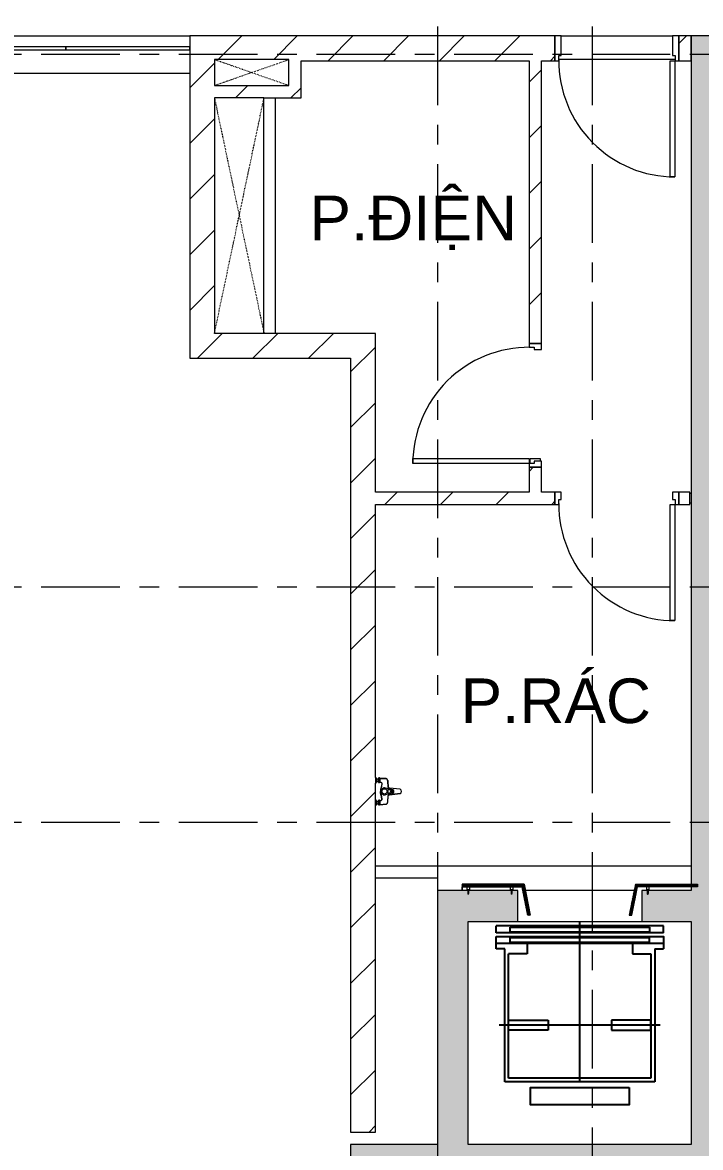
# Model space of a CAD drawing. Header units: millimetres. Extents: x -20144 to 117583, y -11426 to 48263.
# Drawn here: x 20100 to 25576, y 22325 to 31408 of the extents above; entities that cross this region are included whole.
import ezdxf

# ---------------------------------------------------------------- set-up
doc = ezdxf.new("R2010")
doc.units = ezdxf.units.MM
doc.linetypes.add('Dash', pattern=[12.35, 3.175, -3.175, 0, -3, 0, -3])
doc.linetypes.add('Grid Line', pattern=[22.225, 12.7, -3.175, 3.175, -3.175])
for name, color, linetype, lineweight in [('A-DETL-GENF', 31, 'Continuous', 5), ('A-DETL-GENF-HDLN', 161, 'Dash', 5), ('CHU', 181, 'Continuous', 5), ('CUA', 31, 'Continuous', 9), ('GRA', 211, 'Continuous', 9), ('HATCH-TUONG', 152, 'Continuous', 9), ('KINH', 152, 'Continuous', 5), ('LAT-GACH', 140, 'Continuous', 13), ('NET-CAT', 3, 'Continuous', 9), ('NET-THAY', 2, 'Continuous', 15), ('THIET-BI', 44, 'Continuous', 5), ('TRUC', 225, 'Continuous', 5)]:
    doc.layers.add(name, color=color, linetype=linetype, lineweight=lineweight)
doc.layers.add('Core - tb$0$CT3 MBT 11-31$0$Nqh-ME-01', color=8, linetype='Continuous')
doc.styles.add('Arial', font='arial.ttf', dxfattribs={"height": 360})
pattern_1 = [(45, (0, 0), (-224.5064, 224.5064), [])]

# ---------------------------------------------------------------- blocks, each defined once
blk = doc.blocks.new('A$C1F5A74C7')
at = {"color": 0, "lineweight": 5}
for p, q in [((0, 10), (0, 12)), ((0, 10), (21, 10)), ((3, 8), (3, 10)), ((3, 5), (3, 7)), ((5, 91), (10, 94)), ((5, 91), (5, 29)), ((5, 91), (15, 91)), ((6, 78), (5, 75)), ((5, 75), (8, 75)), ((6, 72), (5, 69)), ((5, 69), (8, 69)), ((6, 66), (5, 63)), ((5, 63), (8, 63)), ((6, 60), (5, 57)), ((5, 57), (8, 57)), ((6, 54), (5, 51)), ((5, 51), (8, 51)), ((5, 49), (8, 49)), ((5, 10), (5, 29)), ((8, 5), (5, 5)), ((7, 80), (6, 78)), ((6, 78), (10, 78)), ((8, 73), (6, 72)), ((8, 67), (6, 66)), ((8, 61), (6, 60)), ((8, 55), (6, 54)), ((8, 82), (7, 80)), ((7, 81), (10, 81)), ((7, 80), (10, 80)), ((7, 29), (7, 76)), ((7, 10), (7, 31)), ((7, 9), (7, 10)), ((7, 5), (7, 8)), ((7, 5), (7, 5)), ((9, 84), (8, 82)), ((8, 83), (10, 83)), ((8, 73), (8, 75)), ((8, 69), (8, 67)), ((8, 61), (8, 63)), ((8, 57), (8, 55)), ((8, 51), (8, 49)), ((10, 87), (9, 85)), ((9, 85), (12, 86)), ((10, 5), (9, 5)), ((10, 99), (10, 11)), ((10, 94), (15, 91)), ((10, 87), (12, 85)), ((10, 41), (10, 80)), ((10, 78), (15, 78)), ((10, 41), (11, 41)), ((10, 13), (10, 0)), ((12, 5), (10, 5)), ((11, 84), (13, 84)), ((11, 81), (14, 82)), ((11, 41), (11, 80)), ((11, 80), (14, 80)), ((12, 84), (12, 83)), ((12, 73), (12, 75)), ((12, 75), (15, 75)), ((12, 73), (15, 72)), ((12, 69), (12, 67)), ((12, 69), (15, 69)), ((12, 67), (15, 66)), ((12, 61), (12, 63)), ((12, 63), (15, 63)), ((12, 61), (15, 60)), ((12, 57), (12, 55)), ((12, 57), (15, 57)), ((12, 55), (15, 54)), ((12, 49), (12, 51)), ((12, 51), (15, 51)), ((12, 49), (15, 49)), ((12, 5), (12, 5)), ((13, 82), (14, 80)), ((16, 5), (13, 5)), ((14, 80), (15, 78)), ((14, 29), (14, 76)), ((14, 10), (14, 31)), ((14, 9), (14, 10)), ((14, 5), (14, 8)), ((15, 91), (15, 29)), ((15, 78), (15, 75)), ((15, 72), (15, 69)), ((15, 66), (15, 63)), ((15, 60), (15, 57)), ((15, 54), (15, 51)), ((15, 10), (15, 29)), ((18, 10), (18, 8)), ((18, 7), (18, 5)), ((21, 10), (21, 12))]:
    blk.add_line(p, q, dxfattribs=at)
for centre, radius, start, end in [((5, 7), 2.77, 227.3489, 309.0524), ((10, 15), 10.9, 250.5292, 255.5659), ((10, 15), 10.9, 263.51, 276.4907), ((10, 15), 10.9, 284.1671, 289.4715), ((16, 7), 2.77, 230.845, 312.6565)]:
    blk.add_arc(centre, radius, start, end, dxfattribs=at)
blk = doc.blocks.new('*U239')
for p, q in [((11.2, 0), (10.7, 0)), ((11.7, 0), (11.2, 0)), ((12.4, 0), (12.2, 0)), ((14.1, 0), (12.9, 0)), ((14.1, 2.9), (14.1, 4)), ((14.1, 2.4), (14.1, 2.9)), ((14.1, 1.8), (14.1, 1.9)), ((14.1, 0), (14.1, 1.2)), ((14.1, 0), (14.1, -1.2)), ((14.1, 0), (15.4, 0)), ((15.9, 0), (16, 0)), ((16.6, 0), (17, 0)), ((17, 0), (18.1, 0)), ((47.7, 10), (47.7, -10)), ((14.1, -1.8), (14.1, -1.9)), ((14.1, -2.4), (14.1, -2.9)), ((14.1, -2.9), (14.1, -4))]:
    blk.add_line(p, q)
blk.add_lwpolyline([(50, 10), (9.5, 10, 0.414215), (7.5, 8), (7.5, -8, 0.414214), (9.5, -10), (50, -10)], format="xyb")
for radius in [2.9, 0.712]:
    blk.add_circle((14.1, 0), radius)
at = {"extrusion": (0, 0, -1), "xscale": 0.3999999999068677, "yscale": 0.3999999999068677, "zscale": -0.4, "rotation": 90.00000000000001}
blk.add_blockref('A$C1F5A74C7', (-42.8, -4.2), dxfattribs=at)
blk = doc.blocks.new('A$C02D11954')
at = {"layer": 'Core - tb$0$CT3 MBT 11-31$0$Nqh-ME-01'}
for p, q in [((-1575, -91.3), (-1575, -36.3)), ((-1462.5, -44.8), (-337.5, -44.8)), ((-1462.5, -82.3), (-1462.5, -44.8)), ((-1462.5, -82.3), (-337.5, -82.3)), ((-899.7, -1294), (-899.7, 0)), ((-337.5, -44.8), (-337.5, -82.3)), ((-225, -91.3), (-225, -36.3)), ((-1575, -221.3), (-1575, -121.3)), ((-1462.5, -129.8), (-337.5, -129.8)), ((-1462.5, -167.3), (-1462.5, -129.8)), ((-1462.5, -167.3), (-337.5, -167.3)), ((-337.5, -167.3), (-337.5, -129.8)), ((-249.5, -836.3), (-1550, -836.3))]:
    blk.add_line(p, q, dxfattribs=at)
for points in [[(-225, -36.3), (-1575, -36.3)], [(-225, -91.3), (-1575, -91.3)], [(-1575, -121.3), (-225, -121.3), (-225, -221.3)], [(-1575, -176.3), (-225, -176.3)], [(-1325, -176.3), (-1325, -261.3)], [(-475, -176.3), (-475, -261.3)], [(-1506, -221.3), (-1575, -221.3)], [(-1506, -1294), (-1506, -221.3)], [(-1475, -1264), (-1475, -261.3)], [(-1325, -261.3), (-1475, -261.3)], [(-475, -261.3), (-325, -261.3)], [(-325, -261.3), (-325, -1264)], [(-294, -221.3), (-294, -1294)], [(-294, -221.3), (-225, -221.3)], [(-1475, -876.3), (-1475, -796.3)], [(-1475, -796.3), (-1155, -796.3)], [(-1155, -796.3), (-1155, -876.3)], [(-645, -796.3), (-645, -876.3)], [(-325, -796.3), (-645, -796.3)], [(-325, -876.3), (-325, -796.3)], [(-1155, -876.3), (-1475, -876.3)], [(-645, -876.3), (-325, -876.3)], [(-325, -1264), (-1475, -1264)], [(-294, -1294), (-1506, -1294)]]:
    blk.add_lwpolyline(points, dxfattribs=at)
blk.add_lwpolyline([(-500, -1339.3), (-500, -1481.8), (-1298.3, -1481.8), (-1298.3, -1339.3)], close=True, dxfattribs=at)
blk = doc.blocks.new('A$C18732D84')
at = {"layer": 'GRA', "transparency": 33554687}
h = blk.add_hatch(dxfattribs=at)
h.set_pattern_fill('ANSI37', color=159, scale=50, angle=270, style=0)
h.set_pattern_definition([(315, (-1864.836, 283691.963), (4.41941738, 4.41941738), []), (45, (-1864.836, 283691.963), (-4.41941738, 4.41941738), [])])
h.paths.add_polyline_path([(1400, 7900), (900, 7900), (900, 7850), (900, 7880), (1383.6, 7880)])
h = blk.add_hatch(dxfattribs=at)
h.set_pattern_fill('ANSI37', color=159, scale=50, angle=645.25512, style=0)
h.set_pattern_definition([(330.2551187, (-17013.0964, 161543.5025), (3.10086836, 5.42651964), []), (60.2551187, (-17013.0964, 161543.5025), (-5.42651964, 3.10086836), [])])
h.paths.add_polyline_path([(1400, 7900), (1450, 7650), (1429.6, 7650), (1383.6, 7880)])
h = blk.add_hatch(dxfattribs=at)
h.set_pattern_fill('ANSI37', color=159, scale=50, angle=645.25512, style=0)
h.set_pattern_definition([(330.2551187, (-17213.0964, 161543.5025), (3.10086836, 5.42651964), []), (60.2551187, (-17213.0964, 161543.5025), (-5.42651964, 3.10086836), [])])
h.paths.add_polyline_path([(2300, 7900), (2250, 7650), (2270.4, 7650), (2316.4, 7880)])
h = blk.add_hatch(dxfattribs=at)
h.set_pattern_fill('ANSI37', color=159, scale=50, angle=270, style=0)
h.set_pattern_definition([(315, (-2064.836, 283691.963), (4.41941738, 4.41941738), []), (45, (-2064.836, 283691.963), (-4.41941738, 4.41941738), [])])
h.paths.add_polyline_path([(2300, 7900), (2800, 7900), (2800, 7880), (2316.4, 7880)])
at = {"layer": 'NET-CAT'}
h = blk.add_hatch(color=256, dxfattribs=at)
h.dxf.hatch_style = 1
h.paths.add_polyline_path([(5450, 10650), (5200, 10650), (5200, 9650), (5450, 9650)], flags=17)
h.paths.add_polyline_path([(5450, 12850), (5200, 12850), (5200, 11850), (5450, 11850)], flags=17)
h.paths.add_polyline_path([(5450, 8450), (5200, 8450), (5200, 7450), (5450, 7450)], flags=17)
h.paths.add_polyline_path([(5450, 6250), (5200, 6250), (5200, 5800), (3000, 5800), (3000, 14500), (5200, 14500), (5200, 14050), (5450, 14050), (5450, 14750), (2750, 14750), (2750, 7850), (2350, 7850), (2350, 7600), (2750, 7600), (2750, 5800), (950, 5800), (950, 7600), (1350, 7600), (1350, 7850), (700, 7850), (700, 5800), (0, 5800), (0, 0), (4150, 0), (4150, 250), (250, 250), (250, 2750), (5450, 2750), (5450, 3000), (3200, 3000), (3200, 3875), (2950, 3875), (2950, 3000), (250, 3000), (250, 5550), (2950, 5550), (2950, 5075), (3200, 5075), (3200, 5550), (5450, 5550)])
at = {"layer": 'GRA'}
for points in [[(1400, 7900), (900, 7900), (900, 7850), (900, 7880), (1383.6, 7880)], [(1400, 7900), (1450, 7650), (1429.6, 7650), (1383.6, 7880)], [(2300, 7900), (2250, 7650), (2270.4, 7650), (2316.4, 7880)], [(2300, 7900), (2800, 7900), (2800, 7880), (2316.4, 7880)]]:
    blk.add_lwpolyline(points, close=True, dxfattribs=at)
at = {"layer": 'LAT-GACH'}
for p, q in [((2290, 7850), (1410, 7850)), ((1350, 7600), (2350, 7600))]:
    blk.add_line(p, q, dxfattribs=at)
at = {"layer": 'NET-CAT'}
blk.add_lwpolyline([(5450, 5550), (5450, 6250), (5200, 6250), (5200, 5800), (3000, 5800), (3000, 14500), (5200, 14500), (5200, 14050), (5450, 14050), (5450, 14750), (2750, 14750), (2750, 7850), (2350, 7850), (2350, 7600), (2750, 7600), (2750, 5800), (950, 5800), (950, 7600), (1350, 7600), (1350, 7850), (700, 7850), (700, 5800), (0, 5800), (0, 0)], dxfattribs=at)
at = {"layer": 'GRA', "xscale": -1, "rotation": 90}
for p in [(950, 7900), (950, 7900), (1300, 7900), (1300, 7900)]:
    blk.add_blockref('*U239', p, dxfattribs=at)
at = {"layer": 'GRA', "rotation": 270}
blk.add_blockref('*U239', (2400, 7900), dxfattribs=at)
at = {"layer": 'NET-CAT'}
blk.add_blockref('A$C02D11954', (2750, 7600), dxfattribs=at)
blk = doc.blocks.new('CUA 1 CANH MO - 2 - Type 1000-515855-MẶT BẰNG TẦNG 24')
at = {"layer": 'CUA'}
for p, q in [((-367.5, 1040.3), (-327.5, 1040.3)), ((-367.5, 102.3), (-367.5, 1040.3)), ((-327.5, 1040.3), (-327.5, 102.3)), ((-327.5, 102.3), (-367.5, 102.3))]:
    blk.add_line(p, q, dxfattribs=at)
at = {"layer": 'CUA', "lineweight": 5}
for p, q in [((-368.5, 102.3), (-398.5, 102.3)), ((-398.5, 102.3), (-398.5, -97.7)), ((-368.5, 61.3), (-368.5, 102.3)), ((601.5, 102.3), (571.5, 102.3)), ((571.5, 102.3), (571.5, 61.3)), ((601.5, -97.7), (601.5, 102.3)), ((-348.5, 61.3), (-368.5, 61.3)), ((-348.5, -97.7), (-348.5, 61.3)), ((571.5, 61.3), (551.5, 61.3)), ((551.5, 61.3), (551.5, -97.7)), ((-398.5, -97.7), (-348.5, -97.7)), ((551.5, -97.7), (601.5, -97.7))]:
    blk.add_line(p, q, dxfattribs=at)
blk.add_arc((-367.5, 102.3), 938, 359.5, 90, dxfattribs=at)
blk = doc.blocks.new('CUA 1 CANH MO - 2 - Type 1000-515862-MẶT BẰNG TẦNG 24')
at = {"layer": 'CUA'}
for p, q in [((-367.5, 990.3), (-327.5, 990.3)), ((-367.5, 52.3), (-367.5, 990.3)), ((-327.5, 990.3), (-327.5, 52.3)), ((-327.5, 52.3), (-367.5, 52.3))]:
    blk.add_line(p, q, dxfattribs=at)
at = {"layer": 'CUA', "lineweight": 5}
for p, q in [((-368.5, 52.3), (-398.5, 52.3)), ((-398.5, 52.3), (-398.5, -47.7)), ((-368.5, 11.3), (-368.5, 52.3)), ((-348.5, 11.3), (-368.5, 11.3)), ((-348.5, -47.7), (-348.5, 11.3)), ((571.5, 11.3), (551.5, 11.3)), ((551.5, 11.3), (551.5, -47.7)), ((601.5, 52.3), (571.5, 52.3)), ((571.5, 52.3), (571.5, 11.3)), ((601.5, -47.7), (601.5, 52.3)), ((-398.5, -47.7), (-348.5, -47.7)), ((551.5, -47.7), (601.5, -47.7))]:
    blk.add_line(p, q, dxfattribs=at)
blk.add_arc((-367.5, 52.3), 938, 359.5, 90, dxfattribs=at)
blk = doc.blocks.new('CUA 1 CANH MO - 2 - Type 1000-515860-MẶT BẰNG TẦNG 24')
at = {"layer": 'CUA'}
for p, q in [((-367.5, 990.3), (-327.5, 990.3)), ((-367.5, 52.3), (-367.5, 990.3)), ((-327.5, 990.3), (-327.5, 52.3)), ((-327.5, 52.3), (-367.5, 52.3))]:
    blk.add_line(p, q, dxfattribs=at)
at = {"layer": 'CUA', "lineweight": 5}
for p, q in [((-368.5, 52.3), (-398.5, 52.3)), ((-398.5, 52.3), (-398.5, -47.7)), ((-368.5, 11.3), (-368.5, 52.3)), ((-348.5, 11.3), (-368.5, 11.3)), ((-348.5, -47.7), (-348.5, 11.3)), ((571.5, 11.3), (551.5, 11.3)), ((551.5, 11.3), (551.5, -47.7)), ((601.5, 52.3), (571.5, 52.3)), ((571.5, 52.3), (571.5, 11.3)), ((601.5, -47.7), (601.5, 52.3)), ((-398.5, -47.7), (-348.5, -47.7)), ((551.5, -47.7), (601.5, -47.7))]:
    blk.add_line(p, q, dxfattribs=at)
blk.add_arc((-367.5, 52.3), 938, 359.5, 90, dxfattribs=at)
blk = doc.blocks.new('System Panel - Glazed-574536-MẶT BẰNG TẦNG 24')
at = {"layer": 'KINH', "lineweight": 9}
for p, q in [((500, 12.7), (-500, 12.7)), ((-500, 12.7), (-500, -12.7)), ((500, -12.7), (500, 12.7)), ((-500, -12.7), (500, -12.7))]:
    blk.add_line(p, q, dxfattribs=at)
blk = doc.blocks.new('X-SEN - X-SEN-410583-MẶT BẰNG TẦNG 24')
at = {"layer": 'THIET-BI'}
for p, q in [((-67.5, 0), (-112.5, 0)), ((-112.5, 0), (-112.5, -3.8)), ((-112.5, 0), (-67.5, 0)), ((-112.5, -3.8), (-112.5, 0)), ((-67.5, -3.8), (-67.5, 0)), ((-67.5, 0), (-67.5, -3.8)), ((112.5, 0), (67.5, 0)), ((67.5, 0), (67.5, -3.8)), ((67.5, 0), (67.5, -3.8)), ((112.5, 0), (67.5, 0)), ((112.5, -3.8), (112.5, 0)), ((112.5, -3.8), (112.5, 0)), ((-112.5, -3.8), (-99.9, -12.6)), ((-67.5, -3.8), (-112.5, -3.8)), ((-112.5, -3.8), (-99.9, -12.6)), ((-99.9, -25.3), (-107.2, -25.3)), ((-72.8, -25.3), (-107.2, -25.3)), ((-107.2, -34.3), (-105.1, -34.3)), ((-107.2, -34.3), (-72.8, -34.3)), ((-105.1, -34.3), (-105.1, -37.2)), ((-105.1, -34.3), (-105.1, -37.2)), ((-74.9, -34.3), (-105.1, -34.3)), ((-105.1, -37.2), (-74.9, -37.2)), ((-99.9, -12.6), (-99.9, -25.3)), ((-99.9, -12.6), (-80.1, -12.6)), ((-80.1, -12.6), (-99.9, -12.6)), ((-99.9, -12.6), (-99.9, -25.3)), ((-80.1, -12.6), (-67.5, -3.8)), ((-80.1, -12.6), (-67.5, -3.8)), ((-80.1, -25.3), (-80.1, -12.6)), ((-80.1, -25.3), (-80.1, -12.6)), ((-72.8, -25.3), (-80.1, -25.3)), ((-74.9, -37.2), (-74.9, -34.3)), ((-74.9, -34.3), (-72.8, -34.3)), ((-74.9, -37.2), (-74.9, -34.3)), ((-12.9, -141.7), (-27.6, -80.8)), ((12.9, -141.7), (27.6, -80.8)), ((67.5, -3.8), (80.1, -12.6)), ((112.5, -3.8), (67.5, -3.8)), ((67.5, -3.8), (80.1, -12.6)), ((80.1, -25.3), (72.8, -25.3)), ((107.2, -25.3), (72.8, -25.3)), ((72.8, -34.3), (74.9, -34.3)), ((72.8, -34.3), (107.2, -34.3)), ((74.9, -34.3), (74.9, -37.2)), ((74.9, -34.3), (74.9, -37.2)), ((105.1, -34.3), (74.9, -34.3)), ((74.9, -37.2), (105.1, -37.2)), ((80.1, -12.6), (80.1, -25.3)), ((99.9, -12.6), (80.1, -12.6)), ((80.1, -12.6), (99.9, -12.6)), ((99.9, -12.6), (80.1, -12.6)), ((80.1, -12.6), (80.1, -25.3)), ((99.9, -12.6), (112.5, -3.8)), ((99.9, -12.6), (112.5, -3.8)), ((99.9, -25.3), (99.9, -12.6)), ((99.9, -25.3), (99.9, -12.6)), ((107.2, -25.3), (99.9, -25.3)), ((105.1, -37.2), (105.1, -34.3)), ((105.1, -34.3), (107.2, -34.3)), ((105.1, -37.2), (105.1, -34.3)), ((-27.3, -113.1), (-17.5, -199.2)), ((-17.5, -199.2), (-27.3, -113.1)), ((-7.7, -139.6), (-13.8, -105.5)), ((7.7, -139.6), (13.8, -105.5)), ((17.5, -199.2), (27.3, -113.1)), ((17.5, -199.2), (27.3, -113.1))]:
    blk.add_line(p, q, dxfattribs=at)
for centre, radius in [((0, -73.2), 21.5), ((0, -130.1), 7.2)]:
    blk.add_circle(centre, radius, dxfattribs=at)
for centre, radius, start, end in [((-102.9, -29.8), 6.9, 148.02464, 211.97536), ((-102.9, -29.8), 6.9, 148.02464, 211.97536), ((-107.2, -27.1), 1.8, 90, 148.02464), ((-107.2, -27.1), 1.8, 90, 148.02464), ((-107.2, -32.5), 1.8, 211.97536, 270), ((-107.2, -32.5), 1.8, 211.97536, 270), ((-112.5, -29.8), 6.9, 319.28447, 40.71553), ((-94.4, -29.8), 6.9, 139.28447, 220.71553), ((-85.4, -29.8), 6.9, 319.28447, 40.71553), ((-67.5, -29.8), 6.9, 139.28447, 220.71553), ((-72.8, -27.1), 1.8, 31.97536, 90), ((-72.8, -27.1), 1.8, 31.97536, 90), ((-72.8, -32.5), 1.8, 270, 328.02464), ((-72.8, -32.5), 1.8, 270, 328.02464), ((-77.1, -29.8), 6.9, 328.02464, 31.97536), ((-77.1, -29.8), 6.9, 328.02464, 31.97536), ((-0.4, -73.2), 28.3, 89.25175, 195.66926), ((0.4, -73.2), 28.3, 344.33074, 90.74825), ((77.1, -29.8), 6.9, 148.02464, 211.97536), ((77.1, -29.8), 6.9, 148.02464, 211.97536), ((72.8, -27.1), 1.8, 90, 148.02464), ((72.8, -27.1), 1.8, 90, 148.02464), ((72.8, -32.5), 1.8, 211.97536, 270), ((72.8, -32.5), 1.8, 211.97536, 270), ((67.5, -29.8), 6.9, 319.28447, 40.71553), ((85.6, -29.8), 6.9, 139.28447, 220.71553), ((94.6, -29.8), 6.9, 319.28447, 40.71553), ((112.5, -29.8), 6.9, 139.28447, 220.71553), ((107.2, -27.1), 1.8, 31.97536, 90), ((107.2, -27.1), 1.8, 31.97536, 90), ((107.2, -32.5), 1.8, 270, 328.02464), ((107.2, -32.5), 1.8, 270, 328.02464), ((102.9, -29.8), 6.9, 328.02464, 31.97536), ((102.9, -29.8), 6.9, 328.02464, 31.97536), ((-9.4, -104.7), 4.5, 74.07034, 190.15556), ((0, -134.7), 14.7, 208.41441, 331.58559), ((-0.4, -73.2), 28.3, 254.07034, 270.74825), ((0, -136.6), 8.24, 201.12938, 338.87062), ((0.4, -73.2), 28.3, 269.25175, 285.92966), ((9.4, -104.7), 4.5, 349.84444, 105.92966), ((0, -191), 19.3, 205.0481, 334.9519), ((0, -191), 19.3, 205.0481, 334.9519)]:
    blk.add_arc(centre, radius, start, end, dxfattribs=at)
for points, knots in [([(-105.1, -37.2), (-105.1, -39.1), (-104.9, -42.9), (-104.7, -48.5), (-104.5, -54.2), (-104.2, -61.7), (-103.9, -68.4), (-103.8, -73.6), (-103.7, -75.5), (-103.7, -76.7), (-103.6, -77.6), (-103.6, -78.6), (-103.6, -79.8), (-103.6, -81), (-103.5, -81.8), (-103.5, -82.3), (-103.5, -82.6), (-103.4, -83), (-103.4, -83.5), (-103.3, -84.3), (-103.2, -85.5), (-103.1, -86.6), (-102.8, -87.6), (-102.6, -88.2), (-102.3, -88.9), (-101.9, -89.7), (-101.3, -90.8), (-100.6, -91.7), (-100, -92.5), (-99, -93.6), (-97.8, -94.7), (-96.2, -95.8), (-95, -96.6), (-93.7, -97.2), (-92.4, -97.7), (-91.2, -98.1), (-90.3, -98.4), (-89.6, -98.5), (-88.9, -98.7), (-88, -98.8), (-86.8, -99), (-85.6, -99.1), (-84.7, -99.1), (-84, -99.2), (-83.3, -99.3), (-82.3, -99.4), (-81.2, -99.5), (-79.7, -99.6), (-77.9, -99.8), (-75.5, -100), (-72.8, -100.2), (-70, -100.5), (-66.3, -100.8), (-61.6, -101.2), (-56, -101.5), (-51.7, -101.8), (-48.8, -101.9), (-47.3, -101.9), (-46.1, -101.9), (-45.1, -102), (-44.4, -102), (-43.6, -102), (-42.6, -102), (-41.4, -102), (-40.1, -102), (-39.3, -102.1), (-38.8, -102.1), (-38.5, -102.2), (-38.1, -102.2), (-37.6, -102.3), (-36.8, -102.4), (-35.6, -102.6), (-34.3, -103), (-33.2, -103.5), (-32.5, -104), (-31.7, -104.6), (-30.5, -105.7), (-29, -107.6), (-27.9, -110.1), (-27.4, -112), (-27.3, -113.1)], [0, 0, 0, 0, 0.041667, 0.083333, 0.125, 0.166667, 0.25, 0.270833, 0.28125, 0.291667, 0.296875, 0.302083, 0.3125, 0.322917, 0.328125, 0.330729, 0.333333, 0.335938, 0.338542, 0.34375, 0.354167, 0.364583, 0.369792, 0.375, 0.380208, 0.385417, 0.395833, 0.40625, 0.411458, 0.416667, 0.4375, 0.447917, 0.458333, 0.46875, 0.479167, 0.489583, 0.494792, 0.5, 0.505208, 0.510417, 0.520833, 0.53125, 0.536458, 0.541667, 0.546875, 0.552083, 0.5625, 0.572917, 0.583333, 0.604167, 0.625, 0.645833, 0.666667, 0.708333, 0.75, 0.791667, 0.802083, 0.8125, 0.822917, 0.828125, 0.833333, 0.838542, 0.84375, 0.854167, 0.864583, 0.869792, 0.872396, 0.875, 0.877604, 0.880208, 0.885417, 0.895833, 0.90625, 0.916667, 0.921875, 0.927083, 0.9375, 0.958333, 0.979167, 1, 1, 1, 1]), ([(-105.1, -37.2), (-104.5, -52.3), (-103.9, -68.7), (-103.3, -87.5), (-99.6, -93.9), (-92.4, -98.5), (-72.6, -100.1), (-54, -102.2), (-33.9, -102), (-28.7, -107.4), (-27.8, -111), (-27.3, -113.1)], [0, 0, 0, 0, 45.441328, 49.333631, 56.110562, 66.562664, 73.682324, 114.966912, 125.570438, 129.900151, 136.284558, 136.284558, 136.284558, 136.284558]), ([(0, -41), (-2, -40.9), (-5.6, -40.9), (-10.3, -41.2), (-14.4, -41.6), (-18, -42.2), (-21.2, -42.9), (-24.2, -43.7), (-27.1, -44.6), (-30, -45.4), (-32.9, -46.3), (-35.8, -47.2), (-38.8, -47.9), (-41.8, -48.6), (-45.1, -49.2), (-48.4, -49.8), (-51.8, -50.2), (-54.8, -50.5), (-56.9, -50.7), (-58.1, -50.8), (-59, -50.9), (-59.9, -51), (-60.8, -51), (-61.7, -51), (-62.4, -51), (-63, -51), (-63.6, -51), (-64.4, -50.9), (-65.1, -50.8), (-65.7, -50.7), (-66.1, -50.6), (-66.5, -50.5), (-67.1, -50.4), (-68.1, -50.1), (-69.1, -49.6), (-70.1, -49), (-71.1, -48.3), (-72, -47.4), (-72.8, -46.6), (-73.3, -45.8), (-73.8, -45.1), (-74.1, -44.3), (-74.4, -43.5), (-74.6, -42.6), (-74.7, -41.9), (-74.8, -41.3), (-74.8, -40.9), (-74.9, -40.4), (-74.9, -39.8), (-74.9, -38.8), (-74.9, -37.9), (-74.9, -37.2)], [0, 0, 0, 0, 0.041667, 0.083333, 0.125, 0.166667, 0.208333, 0.25, 0.291667, 0.333333, 0.375, 0.416667, 0.458333, 0.5, 0.541667, 0.583333, 0.625, 0.666667, 0.6875, 0.697917, 0.708333, 0.71875, 0.729167, 0.739583, 0.75, 0.755208, 0.760417, 0.770833, 0.78125, 0.786458, 0.791667, 0.796875, 0.802083, 0.8125, 0.833333, 0.84375, 0.854167, 0.875, 0.885417, 0.895833, 0.90625, 0.916667, 0.927083, 0.9375, 0.947917, 0.953125, 0.958333, 0.963542, 0.96875, 0.979167, 1, 1, 1, 1]), ([(-74.9, -37.2), (-74.9, -39.9), (-75, -44.9), (-67.9, -51.6), (-55.3, -50.7), (-39.4, -48.7), (-24.4, -43.4), (-11.8, -40.7), (0, -41)], [0, 0, 0, 0, 8.475038, 15.961674, 29.255673, 47.963091, 70.422589, 93.837243, 93.837243, 93.837243, 93.837243]), ([(74.9, -37.2), (74.9, -37.9), (74.9, -38.8), (74.9, -39.8), (74.9, -40.4), (74.8, -40.9), (74.8, -41.3), (74.7, -41.9), (74.6, -42.6), (74.4, -43.3), (74.3, -43.9), (74.1, -44.4), (73.8, -45.1), (73.3, -45.8), (72.8, -46.6), (72, -47.4), (71.1, -48.3), (70.1, -49), (69.1, -49.6), (68.1, -50.1), (67.1, -50.4), (66.5, -50.5), (66.1, -50.6), (65.7, -50.7), (65.1, -50.8), (64.4, -50.9), (63.5, -51), (62.7, -51), (62.1, -51), (61.5, -51), (60.8, -51), (59.9, -51), (59, -50.9), (58.1, -50.8), (56.9, -50.7), (54.8, -50.5), (51.8, -50.2), (47.2, -49.6), (41.8, -48.7), (36.8, -47.4), (32.9, -46.3), (30, -45.4), (27.1, -44.6), (24.2, -43.7), (21.2, -42.9), (18, -42.2), (14.4, -41.6), (10.3, -41.2), (5.6, -40.9), (2, -40.9), (0, -41)], [0, 0, 0, 0, 0.020833, 0.03125, 0.036458, 0.041667, 0.046875, 0.052083, 0.0625, 0.072917, 0.078125, 0.083333, 0.09375, 0.104167, 0.114583, 0.125, 0.145833, 0.15625, 0.166667, 0.1875, 0.197917, 0.203125, 0.208333, 0.213542, 0.21875, 0.229167, 0.239583, 0.25, 0.255208, 0.260417, 0.270833, 0.28125, 0.291667, 0.302083, 0.3125, 0.333333, 0.375, 0.416667, 0.5, 0.583333, 0.625, 0.666667, 0.708333, 0.75, 0.791667, 0.833333, 0.875, 0.916667, 0.958333, 1, 1, 1, 1]), ([(74.9, -37.2), (74.9, -39.9), (75, -44.9), (67.9, -51.6), (55.3, -50.7), (39.4, -48.7), (24.4, -43.4), (11.8, -40.7), (0, -41)], [0, 0, 0, 0, 8.475038, 15.961674, 29.255673, 47.963091, 70.422589, 93.837243, 93.837243, 93.837243, 93.837243]), ([(27.3, -113.1), (27.4, -112), (27.9, -110.1), (29, -107.6), (30.5, -105.7), (31.7, -104.6), (32.5, -104), (33.2, -103.5), (34.3, -103), (35.6, -102.6), (36.8, -102.4), (37.6, -102.3), (38.1, -102.2), (38.5, -102.2), (38.8, -102.1), (39.3, -102.1), (40.1, -102), (41.4, -102), (42.6, -102), (43.6, -102), (44.4, -102), (45.1, -102), (46.1, -101.9), (47.3, -101.9), (48.8, -101.9), (51.7, -101.8), (57.9, -101.4), (65.3, -100.9), (72.8, -100.2), (76.9, -99.8), (79.7, -99.6), (81.2, -99.5), (82.3, -99.4), (83.3, -99.3), (84, -99.2), (84.7, -99.1), (85.6, -99.1), (86.8, -99), (88, -98.8), (88.9, -98.7), (89.6, -98.5), (90.3, -98.4), (91.2, -98.1), (92.4, -97.7), (93.7, -97.2), (95, -96.6), (96.2, -95.8), (97.8, -94.7), (99.2, -93.4), (100.4, -91.9), (101.3, -90.8), (101.9, -89.7), (102.3, -88.9), (102.6, -88.2), (102.8, -87.6), (103.1, -86.6), (103.2, -85.5), (103.3, -84.3), (103.4, -83.5), (103.4, -83), (103.5, -82.6), (103.5, -82.3), (103.5, -81.8), (103.6, -81), (103.6, -79.8), (103.6, -78.6), (103.6, -77.6), (103.7, -76.7), (103.7, -75.5), (103.8, -73.6), (103.9, -70.3), (104.1, -65.5), (104.5, -54.2), (104.8, -44.8), (105.1, -37.2)], [0, 0, 0, 0, 0.020833, 0.041667, 0.0625, 0.072917, 0.078125, 0.083333, 0.09375, 0.104167, 0.114583, 0.119792, 0.122396, 0.125, 0.127604, 0.130208, 0.135417, 0.145833, 0.15625, 0.161458, 0.166667, 0.171875, 0.177083, 0.1875, 0.197917, 0.208333, 0.25, 0.333333, 0.375, 0.416667, 0.427083, 0.4375, 0.447917, 0.453125, 0.458333, 0.463542, 0.46875, 0.479167, 0.489583, 0.494792, 0.5, 0.505208, 0.510417, 0.520833, 0.53125, 0.541667, 0.552083, 0.5625, 0.583333, 0.59375, 0.604167, 0.614583, 0.619792, 0.625, 0.630208, 0.635417, 0.645833, 0.65625, 0.661458, 0.664062, 0.666667, 0.669271, 0.671875, 0.677083, 0.6875, 0.697917, 0.703125, 0.708333, 0.71875, 0.729167, 0.75, 0.791667, 0.833333, 1, 1, 1, 1]), ([(105.1, -37.2), (104.5, -52.3), (103.9, -68.7), (103.3, -87.5), (99.6, -93.9), (92.4, -98.5), (72.6, -100.1), (54, -102.2), (33.9, -102), (28.7, -107.4), (27.8, -111), (27.3, -113.1)], [0, 0, 0, 0, 45.441328, 49.333631, 56.110562, 66.562664, 73.682324, 114.966912, 125.570438, 129.900151, 136.284558, 136.284558, 136.284558, 136.284558])]:
    blk.add_open_spline(points, degree=3, knots=knots, dxfattribs=at)
blk = doc.blocks.new('Family1 - Family1-612154-MẶT BẰNG TẦNG 24')
at = {"layer": 'A-DETL-GENF'}
for p, q in [((400, 1900), (0, 1900)), ((0, 1900), (0, 0)), ((400, 0), (400, 1900)), ((0, 0), (400, 0))]:
    blk.add_line(p, q, dxfattribs=at)
at = {"layer": 'A-DETL-GENF-HDLN'}
for p, q in [((0, 1900), (400, 0.8)), ((0, 0), (400, 1899.2))]:
    blk.add_line(p, q, dxfattribs=at)
blk = doc.blocks.new('Family1 - Family1-612155-MẶT BẰNG TẦNG 24')
at = {"layer": 'A-DETL-GENF'}
for p, q in [((600, 210), (0, 210)), ((0, 210), (0, 0)), ((600, 0), (600, 210)), ((0, 0), (600, 0))]:
    blk.add_line(p, q, dxfattribs=at)
at = {"layer": 'A-DETL-GENF-HDLN'}
for p, q in [((0, 210), (600, 0.8)), ((0, 0), (600, 209.2))]:
    blk.add_line(p, q, dxfattribs=at)

msp = doc.modelspace()

# ---------------------------------------------------------------- hatches: boundary and pattern name
at = {"layer": 'HATCH-TUONG', "lineweight": 5}
h = msp.add_hatch(dxfattribs=at)
h.set_pattern_fill('FP_2', color=256, style=0, pattern_type=2)
h.set_pattern_definition(pattern_1)
h.paths.add_polyline_path([(25500.5, 31099.9), (25500.5, 31299.9), (25400.5, 31299.9), (25400.5, 31099.9)], flags=0)
h.paths.add_polyline_path([(24190.6, 31099.9), (24400.5, 31099.9), (24400.5, 31299.9), (21450.6, 31299.9), (21450.6, 31099.9), (21650.5, 31100), (21650.5, 31109.9), (22250.5, 31109.9), (22250.5, 31099.9), (22912.6, 31099.9)], flags=0)
h = msp.add_hatch(dxfattribs=at)
h.set_pattern_fill('FP_2', color=256, style=0, pattern_type=2)
h.set_pattern_definition(pattern_1)
h.paths.add_polyline_path([(21650.5, 28897), (21650.6, 28897), (21650.5, 31099.9), (21450.6, 31099.9), (21450.6, 28897)], flags=0)
h = msp.add_hatch(dxfattribs=at)
h.set_pattern_fill('FP_2', color=256, style=0, pattern_type=2)
h.set_pattern_definition(pattern_1)
h.paths.add_polyline_path([(22350.5, 30799.9), (22350.5, 31099.9), (22250.5, 31099.9), (22250.5, 30799.9)], flags=0)
h = msp.add_hatch(dxfattribs=at)
h.set_pattern_fill('FP_2', color=256, style=0, pattern_type=2)
h.set_pattern_definition(pattern_1)
h.paths.add_polyline_path([(24290.6, 27616.9), (24290.6, 27816.9), (24190.6, 27816.9), (24190.6, 27616.9)], flags=0)
h.paths.add_polyline_path([(24290.6, 28816.9), (24290.6, 31099.9), (24190.6, 31099.9), (24190.6, 28816.9)], flags=0)
h = msp.add_hatch(dxfattribs=at)
h.set_pattern_fill('FP_2', color=256, style=0, pattern_type=2)
h.set_pattern_definition(pattern_1)
h.paths.add_polyline_path([(22250.5, 30799.9), (22250.5, 30899.9), (21650.6, 30899.9), (21650.6, 30799.9), (22050.5, 30799.9)], flags=0)
h = msp.add_hatch(dxfattribs=at)
h.set_pattern_fill('FP_2', color=256, style=0, pattern_type=2)
h.set_pattern_definition(pattern_1)
h.paths.add_polyline_path([(22750.5, 28697), (22750.5, 28897), (21450.6, 28897), (21450.6, 28697)], flags=0)
h = msp.add_hatch(dxfattribs=at)
h.set_pattern_fill('FP_2', color=256, style=0, pattern_type=2)
h.set_pattern_definition(pattern_1)
h.paths.add_polyline_path([(22950.5, 24549.9), (22950.5, 28897), (22750.5, 28897), (22750.5, 24549.9), (22912.6, 24549.9)], flags=0)
h = msp.add_hatch(dxfattribs=at)
h.set_pattern_fill('FP_2', color=256, style=0, pattern_type=2)
h.set_pattern_definition(pattern_1)
h.paths.add_polyline_path([(25490.6, 27516.9), (25490.6, 27616.9), (25400.5, 27616.9), (25400.5, 27516.9)], flags=0)
h.paths.add_polyline_path([(24400.5, 27516.9), (24400.5, 27616.9), (22950.5, 27616.9), (22950.5, 27516.9)], flags=0)
h = msp.add_hatch(dxfattribs=at)
h.set_pattern_fill('FP_2', color=256, style=0, pattern_type=2)
h.set_pattern_definition(pattern_1)
h.paths.add_polyline_path([(22750.5, 22449.9), (22950.5, 22449.9), (22950.5, 24549.9), (22750.5, 24549.9), (22750.5, 24262)], flags=0)

# ---------------------------------------------------------------- linework, layer by layer
at = {"layer": 'NET-CAT', "lineweight": 15}
for p, q in [((24400.5, 31299.9), (21450.6, 31299.9)), ((21450.6, 31299.9), (21450.6, 31099.9)), ((24400.5, 31099.9), (24400.5, 31299.9)), ((25500.5, 31299.9), (25400.5, 31299.9)), ((25400.5, 31299.9), (25400.5, 31099.9)), ((25500.5, 31099.9), (25500.5, 31299.9)), ((21450.6, 31099.9), (21450.6, 28897)), ((22350.5, 31099.9), (24190.6, 31099.9)), ((22350.5, 30799.9), (22350.5, 31099.9)), ((24190.6, 31099.9), (24190.6, 28816.9)), ((24290.6, 31099.9), (24400.5, 31099.9)), ((24290.6, 28816.9), (24290.6, 31099.9)), ((25400.5, 31099.9), (25500.5, 31099.9)), ((22050.5, 30799.9), (22250.5, 30799.9)), ((22250.5, 30799.9), (22350.5, 30799.9)), ((21450.6, 28897), (21450.6, 28697)), ((21650.6, 28897), (21650.6, 28899.9)), ((22750.5, 28897), (21650.6, 28897)), ((22950.5, 28897), (22750.5, 28897)), ((22950.5, 27616.9), (22950.5, 28897)), ((24190.6, 28816.9), (24290.6, 28816.9)), ((21450.6, 28697), (22750.5, 28697)), ((22750.5, 28697), (22750.5, 24549.9)), ((24190.6, 27816.9), (24190.6, 27616.9)), ((24290.6, 27816.9), (24190.6, 27816.9)), ((24290.6, 27616.9), (24290.6, 27816.9)), ((24190.6, 27616.9), (22950.5, 27616.9)), ((24400.5, 27616.9), (24290.6, 27616.9)), ((24400.5, 27516.9), (24400.5, 27616.9)), ((25490.6, 27616.9), (25400.5, 27616.9)), ((25400.5, 27616.9), (25400.5, 27516.9)), ((25490.6, 27516.9), (25490.6, 27616.9)), ((22950.5, 25312.4), (22950.5, 27516.9)), ((22950.5, 27516.9), (24400.5, 27516.9)), ((25400.5, 27516.9), (25490.6, 27516.9)), ((22950.5, 25132.4), (22950.5, 25267.4)), ((22950.5, 24549.9), (22950.5, 25087.4)), ((22750.5, 24549.9), (22750.5, 22449.9)), ((22950.5, 22449.9), (22950.5, 24549.9)), ((22750.5, 22449.9), (22950.5, 22449.9))]:
    msp.add_line(p, q, dxfattribs=at)
at = {"layer": 'NET-THAY', "lineweight": 9}
for p, q in [((5824.6, 31299.9), (21450.6, 31299.9)), ((24450.5, 31299.9), (25350.5, 31299.9)), ((25370.5, 31109.9), (24430.5, 31109.9)), ((5825.5, 30999.9), (21450.5, 30999.9)), ((22140.6, 30799.9), (22140.6, 28897)), ((22040.6, 28897), (22040.6, 28899.9)), ((24200.6, 27846.9), (24200.6, 27886.9)), ((24200.6, 27886.9), (24280.6, 27886.9)), ((24280.6, 27886.9), (24280.6, 27866.9)), ((25490.6, 27606.9), (25500.5, 27606.9)), ((25500.5, 27526.9), (25490.6, 27526.9)), ((22950.5, 24599.9), (23450.5, 24599.9)), ((23450.5, 24599.9), (23450.5, 24499.9)), ((23450.5, 24599.9), (25500.5, 24599.9)), ((23450.5, 24499.9), (22950.5, 24499.9))]:
    msp.add_line(p, q, dxfattribs=at)
at = {"layer": 'TRUC', "linetype": 'Grid Line', "ltscale": 50}
for p, q in [((23450.5, 43599.9), (23450.5, -4500.1)), ((24700.5, 43599.9), (24700.5, -7167.6)), ((42000.5, 31149.9), (-14407, 31149.9)), ((42000.5, 26849.9), (-12092.4, 26849.9)), ((42000.5, 24949.9), (-14407, 24949.9))]:
    msp.add_line(p, q, dxfattribs=at)

# ---------------------------------------------------------------- block references
msp.add_blockref('A$C18732D84', (22750.5, 16549.9))
at = {"lineweight": 9}
for name, p, rotation in [('CUA 1 CANH MO - 2 - Type 1000-515855-MẶT BẰNG TẦNG 24', (25002, 31202.2), 180), ('System Panel - Glazed-574536-MẶT BẰNG TẦNG 24', (19950.6, 31199.9), 180), ('System Panel - Glazed-574536-MẶT BẰNG TẦNG 24', (20950.6, 31199.9), 180), ('CUA 1 CANH MO - 2 - Type 1000-515860-MẶT BẰNG TẦNG 24', (24242.9, 28215.4), 90), ('CUA 1 CANH MO - 2 - Type 1000-515862-MẶT BẰNG TẦNG 24', (25002, 27569.1), 180), ('X-SEN - X-SEN-410583-MẶT BẰNG TẦNG 24', (22950.5, 25199.9), 90)]:
    msp.add_blockref(name, p, dxfattribs=dict(at, rotation=rotation))
at = {"lineweight": 5}
for name, p in [('Family1 - Family1-612155-MẶT BẰNG TẦNG 24', (21650.5, 30899.9)), ('Family1 - Family1-612154-MẶT BẰNG TẦNG 24', (21650.5, 28899.9))]:
    msp.add_blockref(name, p, dxfattribs=at)

# ---------------------------------------------------------------- texts
at = {"layer": 'CHU', "color": 7, "char_height": 360, "attachment_point": 1, "line_spacing_factor": 0.936439, "style": 'Arial'}
for s, insert, width in [('\\pt2540.0016,5079.9996,7620.0012,10159.9992,12700.0008,15239.9988,17780.0004,20319.9984,22860,25400.0016,27939.9996,30480.0012,33019.9992,35560.0008,38099.9988,40640.0004,43179.9984,45720,48260.0016,50799.9996,53340.0012,55879.9992,58420.0008,60959.9988,63500.0004,66039.9984,68580,71120.0016,73659.9996,76200.0012,78739.9992,81280.0008;P.ĐIỆN', (22417.7, 30010.5), 1656.4), ('\\pt2540.0016,5079.9996,7620.0012,10159.9992,12700.0008,15239.9988,17780.0004,20319.9984,22860,25400.0016,27939.9996,30480.0012,33019.9992,35560.0008,38099.9988,40640.0004,43179.9984,45720,48260.0016,50799.9996,53340.0012,55879.9992,58420.0008,60959.9988,63500.0004,66039.9984,68580,71120.0016,73659.9996,76200.0012,78739.9992,81280.0008;P.RÁC', (23638.3, 26111.9), 1537.22)]:
    msp.add_mtext(s, dxfattribs=dict(at, insert=insert, width=width))

doc.saveas('drawing.dxf')
